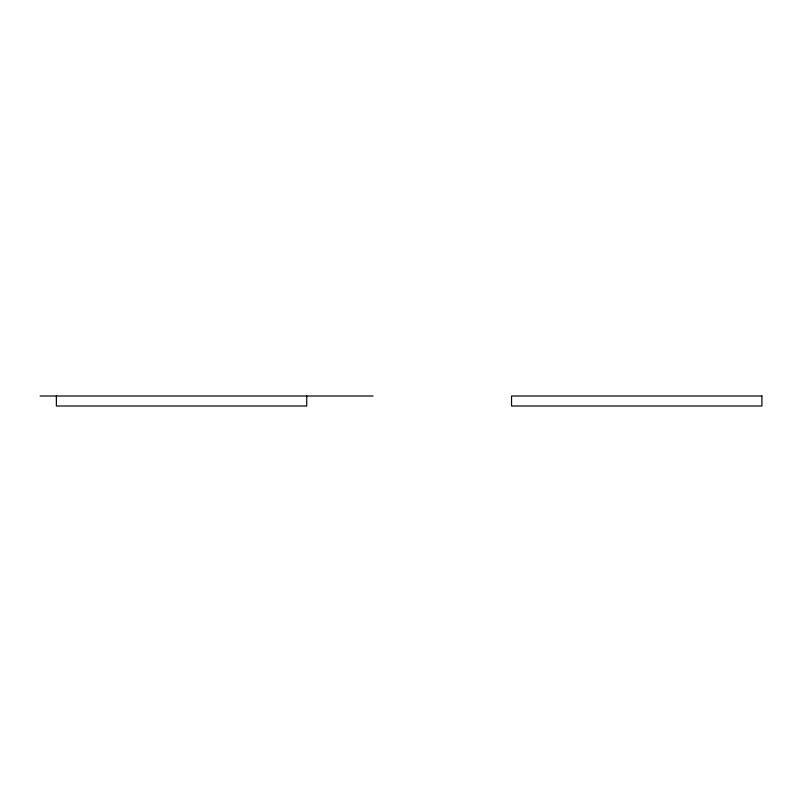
<?xml version="1.0" encoding="UTF-8"?>
<svg xmlns="http://www.w3.org/2000/svg" width="802" height="802" viewBox="0 0 802 802"><rect width="100%" height="100%" fill="white"/><g stroke="black" fill="none" stroke-linecap="round" stroke-linejoin="round"><path stroke-width="1.2" d="M40.1 395.998L373.08 395.998M306.735 395.998L306.735 406.002L56.371 406.002L56.371 395.998M761.9 395.998L511.536 395.998L511.536 406.002L761.9 406.002L761.9 395.998"/></g></svg>
